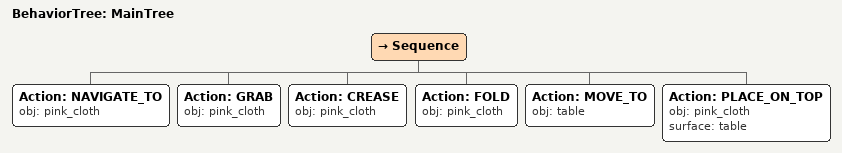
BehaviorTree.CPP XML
<root main_tree_to_execute="MainTree">
  <BehaviorTree ID="MainTree">
    <Sequence>
      <!-- Navigate to pink_cloth -->
      <Action ID="NAVIGATE_TO" obj="pink_cloth" />
      <!-- Grab pink_cloth -->
      <Action ID="GRAB" obj="pink_cloth" />
      <!-- Crease pink_cloth -->
      <Action ID="CREASE" obj="pink_cloth" />
      <!-- Fold pink_cloth (second fold to make smaller square) -->
      <Action ID="FOLD" obj="pink_cloth" />
      <!-- Move to table -->
      <Action ID="MOVE_TO" obj="table" />
      <!-- Place pink_cloth on table -->
      <Action ID="PLACE_ON_TOP" obj="pink_cloth" surface="table" />
    </Sequence>
  </BehaviorTree>
</root>
